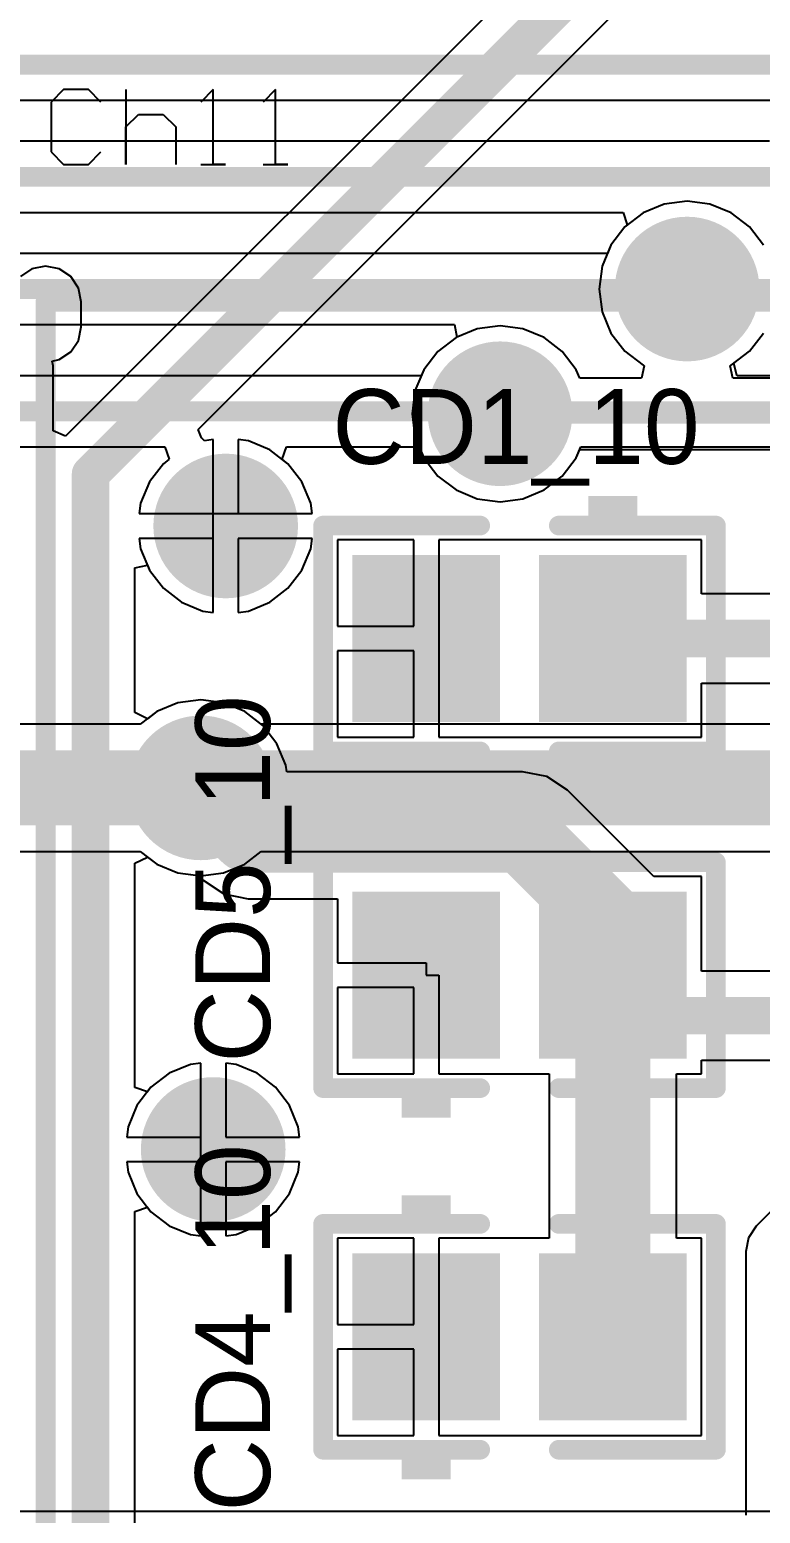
# Model space of a CAD drawing. Header units: millimetres. Extents: x 0.67 to 7.75, y 0.64 to 6.06.
# Drawn here: x 5.021 to 5.314, y 3.639 to 4.234 of the extents above; entities that cross this region are included whole.
import ezdxf

# ---------------------------------------------------------------- set-up
doc = ezdxf.new("R2010")
doc.units = ezdxf.units.MM
doc.header["$MEASUREMENT"] = 0
for name, color, linetype in [('BottomLayer', 5, 'Continuous'), ('BottomSolder', 6, 'Continuous'), ('MultiLayer', 9, 'Continuous'), ('TopLayer', 1, 'Continuous'), ('TopOverlay', 2, 'Continuous'), ('TopPaste', 8, 'Continuous'), ('TopSolder', 216, 'Continuous'), ('ViaHoleLayer', 16, 'Continuous')]:
    doc.layers.add(name, color=color, linetype=linetype)

# ---------------------------------------------------------------- blocks, each defined once
blk = doc.blocks.new('CC2012_0805_274')
at = {"layer": 'TopLayer'}
for points in [[(-0.06299, -0.02953), (-0.01181, -0.02953), (-0.06299, 0.02953), (-0.01181, 0.02953)], [(0.01181, -0.02953), (0.06299, -0.02953), (0.01181, 0.02953), (0.06299, 0.02953)]]:
    blk.add_solid(points, dxfattribs=at)
at = {"layer": 'TopOverlay', "const_width": 0.00787}
for points in [[(-0.07874, -0.04528), (-0.07874, 0.04528)], [(-0.07874, 0.04528), (-0.01575, 0.04528)], [(0.01575, 0.04528), (0.07874, 0.04528)], [(0.07874, -0.04528), (0.07874, 0.04528)], [(-0.07874, -0.04528), (-0.01575, -0.04528)], [(0.01575, -0.04528), (0.07874, -0.04528)]]:
    blk.add_lwpolyline(points, dxfattribs=at)
at = {"layer": 'TopOverlay', "const_width": 0.00394}
for points in [[(-0.08071, 0.04528, 1), (-0.07677, 0.04528, 1)], [(-0.08071, 0.04528, 1), (-0.07677, 0.04528, 1)], [(-0.01772, 0.04528, 1), (-0.01378, 0.04528, 1)], [(0.01378, 0.04528, 1), (0.01772, 0.04528, 1)], [(0.07677, 0.04528, 1), (0.08071, 0.04528, 1)], [(0.07677, 0.04528, 1), (0.08071, 0.04528, 1)], [(-0.08071, -0.04528, 1), (-0.07677, -0.04528, 1)], [(-0.08071, -0.04528, 1), (-0.07677, -0.04528, 1)], [(-0.01772, -0.04528, 1), (-0.01378, -0.04528, 1)], [(0.01378, -0.04528, 1), (0.01772, -0.04528, 1)], [(0.07677, -0.04528, 1), (0.08071, -0.04528, 1)], [(0.07677, -0.04528, 1), (0.08071, -0.04528, 1)]]:
    blk.add_lwpolyline(points, format="xyb", close=True, dxfattribs=at)
at = {"layer": 'TopOverlay'}
for points in [[(-0.04726, 0.04882), (-0.02757, 0.04882), (-0.04726, 0.05669), (-0.02757, 0.05669)], [(-0.04724, -0.05707), (-0.02756, -0.05707), (-0.04724, -0.0492), (-0.02756, -0.0492)]]:
    blk.add_solid(points, dxfattribs=at)
at = {"layer": 'TopPaste'}
for points in [[(-0.06299, -0.02953), (-0.01181, -0.02953), (-0.06299, 0.02953), (-0.01181, 0.02953)], [(0.01181, -0.02953), (0.06299, -0.02953), (0.01181, 0.02953), (0.06299, 0.02953)]]:
    blk.add_solid(points, dxfattribs=at)
at = {"layer": 'TopSolder'}
for points in [[(-0.06699, -0.03353), (-0.00781, -0.03353), (-0.06699, 0.03353), (-0.00781, 0.03353)], [(0.00781, -0.03353), (0.06699, -0.03353), (0.00781, 0.03353), (0.06699, 0.03353)]]:
    blk.add_solid(points, dxfattribs=at)
blk = doc.blocks.new('CC2012_0805_275')
at = {"layer": 'TopLayer'}
for points in [[(-0.06299, -0.02953), (-0.01181, -0.02953), (-0.06299, 0.02953), (-0.01181, 0.02953)], [(0.01181, -0.02953), (0.06299, -0.02953), (0.01181, 0.02953), (0.06299, 0.02953)]]:
    blk.add_solid(points, dxfattribs=at)
at = {"layer": 'TopOverlay', "const_width": 0.00787}
for points in [[(-0.07874, -0.04528), (-0.07874, 0.04528)], [(-0.07874, 0.04528), (-0.01575, 0.04528)], [(0.01575, 0.04528), (0.07874, 0.04528)], [(0.07874, -0.04528), (0.07874, 0.04528)], [(-0.07874, -0.04528), (-0.01575, -0.04528)], [(0.01575, -0.04528), (0.07874, -0.04528)]]:
    blk.add_lwpolyline(points, dxfattribs=at)
at = {"layer": 'TopOverlay', "const_width": 0.00394}
for points in [[(-0.08071, 0.04528, 1), (-0.07677, 0.04528, 1)], [(-0.08071, 0.04528, 1), (-0.07677, 0.04528, 1)], [(-0.01772, 0.04528, 1), (-0.01378, 0.04528, 1)], [(0.01378, 0.04528, 1), (0.01772, 0.04528, 1)], [(0.07677, 0.04528, 1), (0.08071, 0.04528, 1)], [(0.07677, 0.04528, 1), (0.08071, 0.04528, 1)], [(-0.08071, -0.04528, 1), (-0.07677, -0.04528, 1)], [(-0.08071, -0.04528, 1), (-0.07677, -0.04528, 1)], [(-0.01772, -0.04528, 1), (-0.01378, -0.04528, 1)], [(0.01378, -0.04528, 1), (0.01772, -0.04528, 1)], [(0.07677, -0.04528, 1), (0.08071, -0.04528, 1)], [(0.07677, -0.04528, 1), (0.08071, -0.04528, 1)]]:
    blk.add_lwpolyline(points, format="xyb", close=True, dxfattribs=at)
at = {"layer": 'TopOverlay'}
for points in [[(-0.04724, 0.04882), (-0.02756, 0.04882), (-0.04724, 0.05669), (-0.02756, 0.05669)], [(-0.04725, -0.05709), (-0.02756, -0.05709), (-0.04725, -0.04921), (-0.02756, -0.04921)]]:
    blk.add_solid(points, dxfattribs=at)
at = {"layer": 'TopPaste'}
for points in [[(-0.06299, -0.02953), (-0.01181, -0.02953), (-0.06299, 0.02953), (-0.01181, 0.02953)], [(0.01181, -0.02953), (0.06299, -0.02953), (0.01181, 0.02953), (0.06299, 0.02953)]]:
    blk.add_solid(points, dxfattribs=at)
at = {"layer": 'TopSolder'}
for points in [[(-0.06699, -0.03353), (-0.00781, -0.03353), (-0.06699, 0.03353), (-0.00781, 0.03353)], [(0.00781, -0.03353), (0.06699, -0.03353), (0.00781, 0.03353), (0.06699, 0.03353)]]:
    blk.add_solid(points, dxfattribs=at)
blk = doc.blocks.new('CC2012_0805_278')
at = {"layer": 'TopLayer'}
for points in [[(-0.06299, -0.02953), (-0.01181, -0.02953), (-0.06299, 0.02953), (-0.01181, 0.02953)], [(0.01181, -0.02953), (0.06299, -0.02953), (0.01181, 0.02953), (0.06299, 0.02953)]]:
    blk.add_solid(points, dxfattribs=at)
at = {"layer": 'TopOverlay', "const_width": 0.00787}
for points in [[(-0.07874, 0.04528), (-0.07874, -0.04528)], [(-0.01575, 0.04528), (-0.07874, 0.04528)], [(0.07874, 0.04528), (0.01575, 0.04528)], [(0.07874, 0.04528), (0.07874, -0.04528)], [(-0.01575, -0.04528), (-0.07874, -0.04528)], [(0.07874, -0.04528), (0.01575, -0.04528)]]:
    blk.add_lwpolyline(points, dxfattribs=at)
at = {"layer": 'TopOverlay', "const_width": 0.00394}
for points in [[(-0.08071, 0.04528, 1), (-0.07677, 0.04528, 1)], [(-0.08071, 0.04528, 1), (-0.07677, 0.04528, 1)], [(-0.01772, 0.04528, 1), (-0.01378, 0.04528, 1)], [(0.01378, 0.04528, 1), (0.01772, 0.04528, 1)], [(0.07677, 0.04528, 1), (0.08071, 0.04528, 1)], [(0.07677, 0.04528, 1), (0.08071, 0.04528, 1)], [(-0.08071, -0.04528, 1), (-0.07677, -0.04528, 1)], [(-0.08071, -0.04528, 1), (-0.07677, -0.04528, 1)], [(-0.01772, -0.04528, 1), (-0.01378, -0.04528, 1)], [(0.01378, -0.04528, 1), (0.01772, -0.04528, 1)], [(0.07677, -0.04528, 1), (0.08071, -0.04528, 1)], [(0.07677, -0.04528, 1), (0.08071, -0.04528, 1)]]:
    blk.add_lwpolyline(points, format="xyb", close=True, dxfattribs=at)
at = {"layer": 'TopOverlay'}
for points in [[(-0.04726, 0.04882), (-0.02757, 0.04882), (-0.04726, 0.05669), (-0.02757, 0.05669)], [(-0.04725, -0.05707), (-0.02756, -0.05707), (-0.04725, -0.0492), (-0.02756, -0.0492)]]:
    blk.add_solid(points, dxfattribs=at)
at = {"layer": 'TopPaste'}
for points in [[(-0.06299, -0.02953), (-0.01181, -0.02953), (-0.06299, 0.02953), (-0.01181, 0.02953)], [(0.01181, -0.02953), (0.06299, -0.02953), (0.01181, 0.02953), (0.06299, 0.02953)]]:
    blk.add_solid(points, dxfattribs=at)
at = {"layer": 'TopSolder'}
for points in [[(-0.06699, -0.03353), (-0.00781, -0.03353), (-0.06699, 0.03353), (-0.00781, 0.03353)], [(0.00781, -0.03353), (0.06699, -0.03353), (0.00781, 0.03353), (0.06699, 0.03353)]]:
    blk.add_solid(points, dxfattribs=at)

msp = doc.modelspace()

# ---------------------------------------------------------------- linework, layer by layer
at = {"layer": 'BottomLayer'}
for p, q in [((4.52433, 4.20573), (5.32434, 4.20573)), ((5.31803, 4.18927), (4.51328, 4.18927)), ((4.46697, 4.16073), (5.25934, 4.16073)), ((5.25934, 4.16073), (5.26103, 4.15573)), ((5.26004, 4.15496), (5.25443, 4.14765)), ((5.26103, 4.15573), (5.26004, 4.15496)), ((5.25443, 4.14765), (5.25303, 4.14427)), ((5.25303, 4.14427), (4.46066, 4.14427)), ((4.41197, 4.11573), (5.19172, 4.11573)), ((5.19172, 4.11573), (5.19272, 4.11073)), ((5.19272, 4.11073), (5.19235, 4.11057)), ((5.30996, 4.10504), (5.31557, 4.11235)), ((5.18504, 4.10496), (5.17943, 4.09765)), ((5.19235, 4.11057), (5.18504, 4.10496)), ((5.30375, 4.10027), (5.30996, 4.10504)), ((5.30497, 4.09537), (5.30375, 4.10027)), ((5.17844, 4.09527), (4.40003, 4.09527)), ((5.17943, 4.09765), (5.17844, 4.09527)), ((5.30503, 4.09527), (5.30497, 4.09537)), ((6.35303, 4.09527), (5.30503, 4.09527)), ((4.35739, 4.06673), (5.07564, 4.06673)), ((5.07564, 4.06673), (5.07734, 4.06173)), ((5.12266, 4.06173), (5.12436, 4.06673)), ((5.12436, 4.06673), (5.17761, 4.06673)), ((5.17761, 4.06673), (5.17943, 4.06235)), ((5.24057, 4.06235), (5.24239, 4.06673)), ((5.24239, 4.06673), (6.35303, 4.06673)), ((5.07504, 4.05996), (5.06943, 4.05265)), ((5.07734, 4.06173), (5.07504, 4.05996)), ((5.12496, 4.05996), (5.12266, 4.06173)), ((5.13057, 4.05265), (5.12496, 4.05996)), ((5.17943, 4.06235), (5.18504, 4.05504)), ((5.23496, 4.05504), (5.24057, 4.06235)), ((5.06943, 4.05265), (5.0659, 4.04414)), ((5.1341, 4.04414), (5.13057, 4.05265)), ((5.18504, 4.05504), (5.19235, 4.04943)), ((5.22765, 4.04943), (5.23496, 4.05504)), ((5.19235, 4.04943), (5.20086, 4.0459)), ((5.20086, 4.0459), (5.21, 4.0447)), ((5.21, 4.0447), (5.21914, 4.0459)), ((5.21914, 4.0459), (5.22765, 4.04943)), ((5.0659, 4.04414), (5.06536, 4.04)), ((5.06536, 4.04), (5.13464, 4.04)), ((5.13464, 4.04), (5.1341, 4.04414)), ((5.095, 4.03), (5.06536, 4.03)), ((5.06536, 4.03), (5.0659, 4.02586)), ((5.095, 4.00036), (5.095, 4.03)), ((5.13464, 4.03), (5.105, 4.03)), ((5.105, 4.03), (5.105, 4.00036)), ((5.1341, 4.02586), (5.13464, 4.03)), ((5.0659, 4.02586), (5.06943, 4.01735)), ((5.13057, 4.01735), (5.1341, 4.02586)), ((5.06943, 4.01735), (5.07504, 4.01004)), ((5.12496, 4.01004), (5.13057, 4.01735)), ((5.07504, 4.01004), (5.08235, 4.00443)), ((5.11765, 4.00443), (5.12496, 4.01004)), ((5.08235, 4.00443), (5.09086, 4.0009)), ((5.10914, 4.0009), (5.11765, 4.00443)), ((5.09086, 4.0009), (5.095, 4.00036)), ((5.105, 4.00036), (5.10914, 4.0009)), ((5.08086, 3.9641), (5.07235, 3.96057)), ((5.09, 3.9653), (5.08086, 3.9641)), ((5.09914, 3.9641), (5.09, 3.9653)), ((5.10765, 3.96057), (5.09914, 3.9641)), ((5.07235, 3.96057), (5.06573, 3.95549)), ((5.11427, 3.95549), (5.10765, 3.96057)), ((5.06573, 3.95549), (4.12, 3.95549)), ((6.075, 3.95549), (5.11427, 3.95549)), ((4.13056, 3.90451), (5.06573, 3.90451)), ((5.06573, 3.90451), (5.07235, 3.89943)), ((5.10765, 3.89943), (5.11427, 3.90451)), ((5.11427, 3.90451), (6.06567, 3.90451)), ((5.07235, 3.89943), (5.08086, 3.8959)), ((5.09914, 3.8959), (5.10765, 3.89943)), ((5.08086, 3.8959), (5.09, 3.8947)), ((5.09, 3.8947), (5.09914, 3.8959)), ((5.09, 3.81964), (5.08586, 3.8191)), ((5.09, 3.79), (5.09, 3.81964)), ((5.10414, 3.8191), (5.1, 3.81964)), ((5.1, 3.81964), (5.1, 3.79)), ((5.07735, 3.81557), (5.07004, 3.80996)), ((5.08586, 3.8191), (5.07735, 3.81557)), ((5.11265, 3.81557), (5.10414, 3.8191)), ((5.11996, 3.80996), (5.11265, 3.81557)), ((5.07004, 3.80996), (5.06443, 3.80265)), ((5.12557, 3.80265), (5.11996, 3.80996)), ((5.06443, 3.80265), (5.0609, 3.79414)), ((5.1291, 3.79414), (5.12557, 3.80265)), ((5.0609, 3.79414), (5.06036, 3.79)), ((5.06036, 3.79), (5.09, 3.79)), ((5.1, 3.79), (5.12964, 3.79)), ((5.12964, 3.79), (5.1291, 3.79414)), ((5.09, 3.78), (5.06036, 3.78)), ((5.06036, 3.78), (5.0609, 3.77586)), ((5.09, 3.75036), (5.09, 3.78)), ((5.12964, 3.78), (5.1, 3.78)), ((5.1, 3.78), (5.1, 3.75036)), ((5.1291, 3.77586), (5.12964, 3.78)), ((5.0609, 3.77586), (5.06443, 3.76735)), ((5.12557, 3.76735), (5.1291, 3.77586)), ((5.06443, 3.76735), (5.07004, 3.76004)), ((5.11996, 3.76004), (5.12557, 3.76735)), ((5.07004, 3.76004), (5.07735, 3.75443)), ((5.11265, 3.75443), (5.11996, 3.76004)), ((5.07735, 3.75443), (5.08586, 3.7509)), ((5.10414, 3.7509), (5.11265, 3.75443)), ((5.08586, 3.7509), (5.09, 3.75036)), ((5.1, 3.75036), (5.10414, 3.7509)), ((5.36327, 3.63984), (4.80343, 3.63984))]:
    msp.add_line(p, q, dxfattribs=at)
for points, const_width in [([(3.5, 4.22), (5.415, 4.22)], 0.008), ([(4.435, 4.175), (5.35, 4.175)], 0.008), ([(4.38, 4.13), (5.285, 4.13)], 0.008), ([(5.285, 4.13), (6.42724, 4.13)], 0.008), ([(1.174, 4.081), (6.385, 4.081)], 0.008), ([(4.12, 3.93), (5.09, 3.93)], 0.03), ([(5.09, 3.93), (6.075, 3.93)], 0.03)]:
    msp.add_lwpolyline(points, dxfattribs=dict(at, const_width=const_width))
for points, const_width in [([(5.2725, 4.13, 1), (5.2975, 4.13, 1)], 0.025), ([(5.283, 4.13, 1), (5.287, 4.13, 1)], 0.004), ([(5.283, 4.13, 1), (5.287, 4.13, 1)], 0.004), ([(5.1975, 4.08, 1), (5.2225, 4.08, 1)], 0.025), ([(5.0875, 4.035, 1), (5.1125, 4.035, 1)], 0.025), ([(5.0775, 3.93, 1), (5.1025, 3.93, 1)], 0.025), ([(5.0825, 3.93, 1), (5.0975, 3.93, 1)], 0.015), ([(5.0825, 3.93, 1), (5.0975, 3.93, 1)], 0.015), ([(5.0825, 3.785, 1), (5.1075, 3.785, 1)], 0.025)]:
    msp.add_lwpolyline(points, format="xyb", close=True, dxfattribs=dict(at, const_width=const_width))
at = {"layer": 'BottomSolder', "const_width": 0.029}
for points in [[(5.2705, 4.13, 1), (5.2995, 4.13, 1)], [(5.1955, 4.08, 1), (5.2245, 4.08, 1)], [(5.0855, 4.035, 1), (5.1145, 4.035, 1)], [(5.0755, 3.93, 1), (5.1045, 3.93, 1)], [(5.0805, 3.785, 1), (5.1095, 3.785, 1)]]:
    msp.add_lwpolyline(points, format="xyb", close=True, dxfattribs=at)
at = {"layer": 'MultiLayer', "const_width": 0.025}
for points in [[(5.2725, 4.13, 1), (5.2975, 4.13, 1)], [(5.1975, 4.08, 1), (5.2225, 4.08, 1)], [(5.0875, 4.035, 1), (5.1125, 4.035, 1)], [(5.0775, 3.93, 1), (5.1025, 3.93, 1)], [(5.0825, 3.785, 1), (5.1075, 3.785, 1)]]:
    msp.add_lwpolyline(points, format="xyb", close=True, dxfattribs=at)
at = {"layer": 'TopLayer'}
for p, q in [((5.29188, 4.32712), (5.03584, 4.07108)), ((5.08895, 4.07372), (5.31189, 4.29666)), ((5.285, 4.1653), (5.27586, 4.1641)), ((5.29414, 4.1641), (5.285, 4.1653)), ((5.26735, 4.16057), (5.26004, 4.15496)), ((5.27586, 4.1641), (5.26735, 4.16057)), ((5.30265, 4.16057), (5.29414, 4.1641)), ((5.30996, 4.15496), (5.30265, 4.16057)), ((5.26004, 4.15496), (5.25443, 4.14765)), ((5.31557, 4.14765), (5.30996, 4.15496)), ((5.25443, 4.14765), (5.2509, 4.13914)), ((5.02233, 4.13807), (5.0177, 4.13498)), ((5.0278, 4.13916), (5.02233, 4.13807)), ((5.03326, 4.13807), (5.0278, 4.13916)), ((5.03789, 4.13498), (5.03326, 4.13807)), ((5.04098, 4.13035), (5.03789, 4.13498)), ((5.2509, 4.13914), (5.2497, 4.13)), ((5.04207, 4.12489), (5.04098, 4.13035)), ((5.2497, 4.13), (5.2509, 4.12086)), ((5.04207, 4.11489), (5.04207, 4.12489)), ((5.2509, 4.12086), (5.25443, 4.11235)), ((5.04098, 4.10942), (5.04207, 4.11489)), ((5.20086, 4.1141), (5.19235, 4.11057)), ((5.21, 4.1153), (5.20086, 4.1141)), ((5.21914, 4.1141), (5.21, 4.1153)), ((5.22765, 4.11057), (5.21914, 4.1141)), ((5.25443, 4.11235), (5.26004, 4.10504)), ((5.30996, 4.10504), (5.31557, 4.11235)), ((5.03326, 4.1017), (5.03789, 4.10479)), ((5.03789, 4.10479), (5.04098, 4.10942)), ((5.18504, 4.10496), (5.17943, 4.09765)), ((5.19235, 4.11057), (5.18504, 4.10496)), ((5.23496, 4.10496), (5.22765, 4.11057)), ((5.24057, 4.09765), (5.23496, 4.10496)), ((5.26004, 4.10504), (5.26735, 4.09943)), ((5.30265, 4.09943), (5.30996, 4.10504)), ((5.03047, 4.10114), (5.03326, 4.1017)), ((5.03084, 4.09928), (5.03047, 4.10114)), ((5.03084, 4.07315), (5.03084, 4.09928)), ((5.26772, 4.09927), (5.26672, 4.09427)), ((5.26735, 4.09943), (5.26772, 4.09927)), ((5.30228, 4.09927), (5.30265, 4.09943)), ((5.30328, 4.09427), (5.30228, 4.09927)), ((5.17943, 4.09765), (5.1759, 4.08914)), ((5.24197, 4.09427), (5.24057, 4.09765)), ((5.26672, 4.09427), (5.24197, 4.09427)), ((5.46309, 4.09427), (5.30328, 4.09427)), ((5.1759, 4.08914), (5.1747, 4.08)), ((5.1747, 4.08), (5.1759, 4.07086)), ((5.03584, 4.07108), (5.03084, 4.07315)), ((5.09033, 4.07039), (5.08895, 4.07372)), ((5.09149, 4.06918), (5.09033, 4.07039)), ((5.095, 4.06964), (5.09149, 4.06918)), ((5.095, 4.035), (5.095, 4.06964)), ((5.10914, 4.0691), (5.105, 4.06964)), ((5.105, 4.06964), (5.105, 4.04)), ((5.11765, 4.06557), (5.10914, 4.0691)), ((5.1759, 4.07086), (5.17943, 4.06235)), ((5.12496, 4.05996), (5.11765, 4.06557)), ((5.24057, 4.06235), (5.24197, 4.06573)), ((5.24197, 4.06573), (5.46909, 4.06573)), ((5.13057, 4.05265), (5.12496, 4.05996)), ((5.17943, 4.06235), (5.18504, 4.05504)), ((5.23496, 4.05504), (5.24057, 4.06235)), ((5.1341, 4.04414), (5.13057, 4.05265)), ((5.18504, 4.05504), (5.19235, 4.04943)), ((5.22765, 4.04943), (5.23496, 4.05504)), ((5.19235, 4.04943), (5.20086, 4.0459)), ((5.20086, 4.0459), (5.21, 4.0447)), ((5.21, 4.0447), (5.21914, 4.0459)), ((5.21914, 4.0459), (5.22765, 4.04943)), ((5.105, 4.04), (5.13464, 4.04)), ((5.13464, 4.04), (5.1341, 4.04414)), ((5.095, 4.00036), (5.095, 4.035)), ((5.13464, 4.03), (5.105, 4.03)), ((5.105, 4.03), (5.105, 4.00036)), ((5.1341, 4.02586), (5.13464, 4.03)), ((5.17539, 4.02941), (5.1448, 4.02941)), ((5.1448, 4.02941), (5.1448, 3.99489)), ((5.17539, 3.99489), (5.17539, 4.02941)), ((5.21461, 4.02941), (5.18539, 4.02941)), ((5.18539, 4.02941), (5.18539, 3.98989)), ((5.21598, 4.02941), (5.21461, 4.02941)), ((5.21961, 4.02941), (5.21598, 4.02941)), ((5.22098, 4.02941), (5.21961, 4.02941)), ((5.29079, 4.02941), (5.22098, 4.02941)), ((5.29079, 4.00773), (5.29079, 4.02941)), ((5.13057, 4.01735), (5.1341, 4.02586)), ((5.06364, 4.01826), (5.06864, 4.01925)), ((5.06364, 3.96019), (5.06364, 4.01826)), ((5.06864, 4.01925), (5.06943, 4.01735)), ((5.06943, 4.01735), (5.07504, 4.01004)), ((5.12496, 4.01004), (5.13057, 4.01735)), ((5.07504, 4.01004), (5.08235, 4.00443)), ((5.11765, 4.00443), (5.12496, 4.01004)), ((5.08235, 4.00443), (5.09086, 4.0009)), ((5.10914, 4.0009), (5.11765, 4.00443)), ((5.36857, 4.00773), (5.29079, 4.00773)), ((5.09086, 4.0009), (5.095, 4.00036)), ((5.105, 4.00036), (5.10914, 4.0009)), ((5.1448, 3.99489), (5.17539, 3.99489)), ((5.18539, 3.98989), (5.18539, 3.95036)), ((5.17539, 3.98489), (5.1448, 3.98489)), ((5.1448, 3.98489), (5.1448, 3.95036)), ((5.17539, 3.95036), (5.17539, 3.98489)), ((5.29079, 3.95036), (5.29079, 3.97204)), ((5.29079, 3.97204), (5.3528, 3.97204)), ((5.08086, 3.9641), (5.07235, 3.96057)), ((5.09, 3.9653), (5.08086, 3.9641)), ((5.09914, 3.9641), (5.09, 3.9653)), ((5.10765, 3.96057), (5.09914, 3.9641)), ((5.06864, 3.95773), (5.06364, 3.96019)), ((5.07235, 3.96057), (5.06864, 3.95773)), ((5.11496, 3.95496), (5.10765, 3.96057)), ((5.12057, 3.94765), (5.11496, 3.95496)), ((5.1448, 3.95036), (5.17539, 3.95036)), ((5.18539, 3.95036), (5.21461, 3.95036)), ((5.21461, 3.95036), (5.21598, 3.95036)), ((5.21598, 3.95036), (5.21961, 3.95036)), ((5.21961, 3.95036), (5.22098, 3.95036)), ((5.22098, 3.95036), (5.29079, 3.95036)), ((5.1241, 3.93914), (5.12057, 3.94765)), ((5.12445, 3.93649), (5.1241, 3.93914)), ((5.219, 3.93649), (5.12445, 3.93649)), ((5.22875, 3.93455), (5.219, 3.93649)), ((5.23702, 3.92902), (5.22875, 3.93455)), ((5.27163, 3.89441), (5.23702, 3.92902)), ((5.06364, 3.89981), (5.06864, 3.90227)), ((5.06364, 3.80984), (5.06364, 3.89981)), ((5.06864, 3.90227), (5.07235, 3.89943)), ((5.07235, 3.89943), (5.08086, 3.8959)), ((5.08086, 3.8959), (5.08914, 3.89481)), ((5.08914, 3.89481), (5.09098, 3.89298)), ((5.09098, 3.89298), (5.09925, 3.88745)), ((5.29079, 3.89441), (5.27163, 3.89441)), ((5.29079, 3.85655), (5.29079, 3.89441)), ((5.09925, 3.88745), (5.109, 3.88551)), ((5.109, 3.88551), (5.1448, 3.88551)), ((5.1448, 3.88551), (5.1448, 3.85989)), ((5.1448, 3.85989), (5.18039, 3.85989)), ((5.18039, 3.85989), (5.18039, 3.85489)), ((5.18039, 3.85489), (5.18539, 3.85489)), ((5.18539, 3.85489), (5.18539, 3.81536)), ((5.3528, 3.85655), (5.29079, 3.85655)), ((5.17539, 3.84989), (5.1448, 3.84989)), ((5.1448, 3.84989), (5.1448, 3.81536)), ((5.17539, 3.81536), (5.17539, 3.84989)), ((5.09, 3.81964), (5.08586, 3.8191)), ((5.09, 3.785), (5.09, 3.81964)), ((5.10414, 3.8191), (5.1, 3.81964)), ((5.1, 3.81964), (5.1, 3.79)), ((5.29079, 3.81536), (5.29079, 3.82086)), ((5.29079, 3.82086), (5.3528, 3.82086)), ((5.07735, 3.81557), (5.07004, 3.80996)), ((5.08586, 3.8191), (5.07735, 3.81557)), ((5.11265, 3.81557), (5.10414, 3.8191)), ((5.11996, 3.80996), (5.11265, 3.81557)), ((5.1448, 3.81536), (5.17539, 3.81536)), ((5.18539, 3.81536), (5.21598, 3.81536)), ((5.21598, 3.81536), (5.21598, 3.81536)), ((5.21598, 3.81536), (5.21961, 3.81536)), ((5.21961, 3.81536), (5.21961, 3.81536)), ((5.21961, 3.81536), (5.22098, 3.81536)), ((5.22098, 3.81536), (5.22971, 3.81536)), ((5.22971, 3.81536), (5.22971, 3.74941)), ((5.28069, 3.74941), (5.28069, 3.81536)), ((5.28069, 3.81536), (5.29079, 3.81536)), ((5.06864, 3.80814), (5.06364, 3.80984)), ((5.07004, 3.80996), (5.06864, 3.80814)), ((5.12557, 3.80265), (5.11996, 3.80996)), ((5.1291, 3.79414), (5.12557, 3.80265)), ((5.1, 3.79), (5.12964, 3.79)), ((5.12964, 3.79), (5.1291, 3.79414)), ((5.35056, 3.79207), (5.3127, 3.75421)), ((5.09, 3.75036), (5.09, 3.785)), ((5.12964, 3.78), (5.1, 3.78)), ((5.1, 3.78), (5.1, 3.75036)), ((5.1291, 3.77586), (5.12964, 3.78)), ((5.12557, 3.76735), (5.1291, 3.77586)), ((5.11996, 3.76004), (5.12557, 3.76735)), ((5.06364, 3.76016), (5.06864, 3.76186)), ((5.06364, 2.87984), (5.06364, 3.76016)), ((5.06864, 3.76186), (5.07004, 3.76004)), ((5.07004, 3.76004), (5.07735, 3.75443)), ((5.11265, 3.75443), (5.11996, 3.76004)), ((5.07735, 3.75443), (5.08586, 3.7509)), ((5.10414, 3.7509), (5.11265, 3.75443)), ((5.3127, 3.75421), (5.30961, 3.74958)), ((5.08586, 3.7509), (5.09, 3.75036)), ((5.1, 3.75036), (5.10414, 3.7509)), ((5.17539, 3.74941), (5.1448, 3.74941)), ((5.1448, 3.74941), (5.1448, 3.71489)), ((5.17539, 3.71489), (5.17539, 3.74941)), ((5.21461, 3.74941), (5.18539, 3.74941)), ((5.18539, 3.74941), (5.18539, 3.70989)), ((5.21598, 3.74941), (5.21461, 3.74941)), ((5.21961, 3.74941), (5.21598, 3.74941)), ((5.22098, 3.74941), (5.21961, 3.74941)), ((5.22971, 3.74941), (5.22098, 3.74941)), ((5.29079, 3.74941), (5.28069, 3.74941)), ((5.29079, 3.67036), (5.29079, 3.74941)), ((5.30961, 3.74958), (5.30852, 3.74411)), ((5.30852, 3.74411), (5.30852, 3.74411)), ((5.30852, 3.74411), (5.30852, 3.6384)), ((5.1448, 3.71489), (5.17539, 3.71489)), ((5.18539, 3.70989), (5.18539, 3.67036)), ((5.17539, 3.70489), (5.1448, 3.70489)), ((5.1448, 3.70489), (5.1448, 3.67036)), ((5.17539, 3.67036), (5.17539, 3.70489)), ((5.1448, 3.67036), (5.17539, 3.67036)), ((5.18539, 3.67036), (5.21461, 3.67036)), ((5.21461, 3.67036), (5.21598, 3.67036)), ((5.21598, 3.67036), (5.21961, 3.67036)), ((5.21961, 3.67036), (5.22098, 3.67036)), ((5.22098, 3.67036), (5.29079, 3.67036))]:
    msp.add_line(p, q, dxfattribs=at)
for points, const_width in [([(5.0458, 4.0558), (5.3045, 4.3145)], 0.015), ([(5.0278, 4.11489), (5.0278, 4.12489)], 0.008), ([(5.285, 4.13), (5.45409, 4.13)], 0.008), ([(5.21, 4.08), (5.475, 4.08)], 0.008), ([(5.0458, 1.3698), (5.0458, 4.0558)], 0.015), ([(5.2552, 3.98989), (5.36857, 3.98989)], 0.015), ([(5.09, 3.93), (5.109, 3.911)], 0.03), ([(5.109, 3.911), (5.219, 3.911)], 0.03), ([(5.219, 3.911), (5.2552, 3.8748)], 0.03), ([(5.2552, 3.85489), (5.2552, 3.8748)], 0.03), ([(5.2552, 3.70989), (5.2552, 3.85489)], 0.03), ([(5.2552, 3.85489), (5.27138, 3.8387)], 0.015), ([(5.27138, 3.8387), (5.3918, 3.8387)], 0.015)]:
    msp.add_lwpolyline(points, dxfattribs=dict(at, const_width=const_width))
for points, const_width in [([(5.2725, 4.13, 1), (5.2975, 4.13, 1)], 0.025), ([(5.0258, 4.12489, 1), (5.0298, 4.12489, 1)], 0.004), ([(5.283, 4.13, 1), (5.287, 4.13, 1)], 0.004), ([(5.0258, 4.11489, 1), (5.0298, 4.11489, 1)], 0.004), ([(5.1975, 4.08, 1), (5.2225, 4.08, 1)], 0.025), ([(5.208, 4.08, 1), (5.212, 4.08, 1)], 0.004), ([(5.04205, 4.0558, 1), (5.04955, 4.0558, 1)], 0.0075), ([(5.04205, 4.0558, 1), (5.04955, 4.0558, 1)], 0.0075), ([(5.0875, 4.035, 1), (5.1125, 4.035, 1)], 0.025), ([(5.25145, 3.98989, 1), (5.25895, 3.98989, 1)], 0.0075), ([(5.0775, 3.93, 1), (5.1025, 3.93, 1)], 0.025), ([(5.0825, 3.93, 1), (5.0975, 3.93, 1)], 0.015), ([(5.1015, 3.911, 1), (5.1165, 3.911, 1)], 0.015), ([(5.1015, 3.911, 1), (5.1165, 3.911, 1)], 0.015), ([(5.2115, 3.911, 1), (5.2265, 3.911, 1)], 0.015), ([(5.2115, 3.911, 1), (5.2265, 3.911, 1)], 0.015), ([(5.2477, 3.8748, 1), (5.2627, 3.8748, 1)], 0.015), ([(5.2477, 3.8748, 1), (5.2627, 3.8748, 1)], 0.015), ([(5.2477, 3.85489, 1), (5.2627, 3.85489, 1)], 0.015), ([(5.2477, 3.85489, 1), (5.2627, 3.85489, 1)], 0.015), ([(5.25145, 3.85489, 1), (5.25895, 3.85489, 1)], 0.0075), ([(5.26763, 3.8387, 1), (5.27513, 3.8387, 1)], 0.0075), ([(5.26763, 3.8387, 1), (5.27513, 3.8387, 1)], 0.0075), ([(5.0825, 3.785, 1), (5.1075, 3.785, 1)], 0.025), ([(5.2477, 3.70989, 1), (5.2627, 3.70989, 1)], 0.015)]:
    msp.add_lwpolyline(points, format="xyb", close=True, dxfattribs=dict(at, const_width=const_width))
at = {"layer": 'TopOverlay'}
for p, q in [((5.035, 4.20999), (5.03, 4.20499)), ((5.045, 4.20999), (5.035, 4.20999)), ((5.04999, 4.20499), (5.045, 4.20999)), ((5.05999, 4.20999), (5.05999, 4.18)), ((5.09498, 4.20999), (5.08998, 4.20499)), ((5.09498, 4.18), (5.09498, 4.20999)), ((5.11997, 4.20999), (5.11497, 4.20499)), ((5.11997, 4.18), (5.11997, 4.20999)), ((5.03, 4.20499), (5.03, 4.185)), ((5.05999, 4.195), (5.06499, 4.19999)), ((5.06499, 4.19999), (5.07499, 4.19999)), ((5.07499, 4.19999), (5.07998, 4.195)), ((5.05999, 4.18), (5.05999, 4.195)), ((5.07998, 4.195), (5.07998, 4.18)), ((5.03, 4.185), (5.035, 4.18)), ((5.045, 4.18), (5.04999, 4.185)), ((5.035, 4.18), (5.045, 4.18)), ((5.08998, 4.18), (5.09998, 4.18)), ((5.09998, 4.18), (5.09498, 4.18)), ((5.11497, 4.18), (5.12497, 4.18)), ((5.12497, 4.18), (5.11997, 4.18))]:
    msp.add_line(p, q, dxfattribs=at)
at = {"layer": 'TopOverlay', "const_width": 0.008}
for points in [[(5.0278, 4.12489), (6.0078, 4.12489)], [(5.0278, 2.71989), (5.0278, 4.12489)]]:
    msp.add_lwpolyline(points, dxfattribs=at)
at = {"layer": 'TopOverlay', "const_width": 0.004}
msp.add_lwpolyline([(5.0258, 4.12489, 1), (5.0298, 4.12489, 1)], format="xyb", close=True, dxfattribs=at)
msp.add_lwpolyline([(5.0258, 4.12489, 1), (5.0298, 4.12489, 1)], format="xyb", close=True, dxfattribs=at)
at = {"layer": 'TopSolder', "const_width": 0.029}
for points in [[(5.2705, 4.13, 1), (5.2995, 4.13, 1)], [(5.1955, 4.08, 1), (5.2245, 4.08, 1)], [(5.0855, 4.035, 1), (5.1145, 4.035, 1)], [(5.0755, 3.93, 1), (5.1045, 3.93, 1)], [(5.0805, 3.785, 1), (5.1095, 3.785, 1)]]:
    msp.add_lwpolyline(points, format="xyb", close=True, dxfattribs=at)
at = {"layer": 'ViaHoleLayer', "const_width": 0.014}
for points in [[(5.278, 4.13, 1), (5.292, 4.13, 1)], [(5.203, 4.08, 1), (5.217, 4.08, 1)], [(5.093, 4.035, 1), (5.107, 4.035, 1)], [(5.083, 3.93, 1), (5.097, 3.93, 1)], [(5.088, 3.785, 1), (5.102, 3.785, 1)]]:
    msp.add_lwpolyline(points, format="xyb", close=True, dxfattribs=at)

# ---------------------------------------------------------------- block references
for name, p, rotation in [('CC2012_0805_278', (5.2178, 3.98989), 180), ('CC2012_0805_274', (5.2178, 3.85489), 360), ('CC2012_0805_275', (5.2178, 3.70989), 360)]:
    msp.add_blockref(name, p, dxfattribs=dict(rotation=rotation))

# ---------------------------------------------------------------- texts
at = {"layer": 'TopOverlay'}
msp.add_text('CD1_10', height=0.03, dxfattribs=at).set_placement((5.1428, 4.05989))
for s, p in [('CD5_10', (5.1178, 3.81989)), ('CD4_10', (5.1178, 3.63989))]:
    msp.add_text(s, height=0.03, rotation=90, dxfattribs=at).set_placement(p)

doc.saveas('drawing.dxf')
